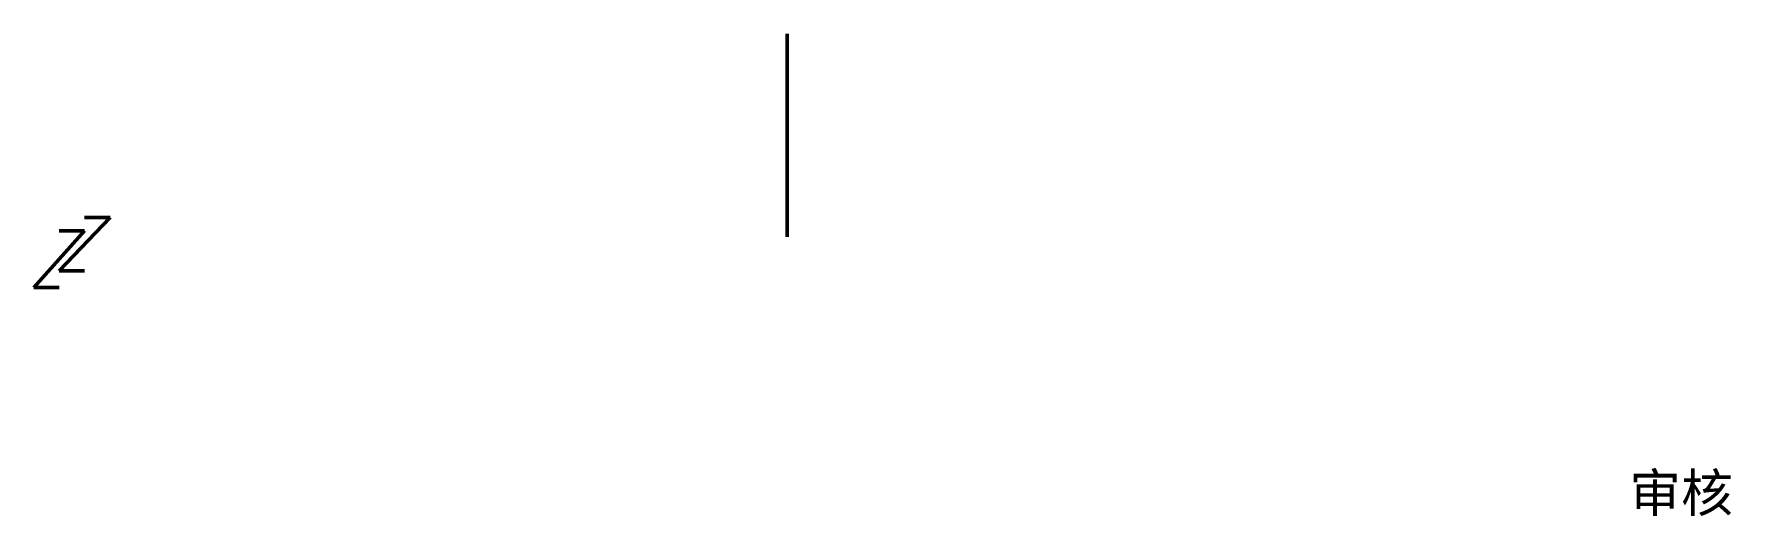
# Model space of a CAD drawing. Header units: millimetres. Extents: x -1950 to -231, y 2736 to 6518.
# Drawn here: x -959.4 to -825.6, y 5514.1 to 5552.1 of the extents above.
import ezdxf

# ---------------------------------------------------------------- set-up
doc = ezdxf.new("R2010")
doc.units = ezdxf.units.MM
doc.layers.add('粗实线', color=7, linetype='Continuous', lineweight=50)
doc.layers.add('细实线', color=7, linetype='Continuous', lineweight=25)
doc.styles.get("Standard").update_dxf_attribs({"font": ''})
doc.styles.get('Standard').set_extended_font_data('SimSun')

msp = doc.modelspace()

# ---------------------------------------------------------------- linework, layer by layer
at = {"layer": '粗实线', "lineweight": 50}
for p, q in [((-900.015, 5536.109), (-900.015, 5552.109)), ((-953.427, 5537.645), (-957.427, 5533.425)), ((-955.427, 5537.645), (-953.427, 5537.645)), ((-959.427, 5532.107), (-955.427, 5536.589)), ((-957.427, 5536.589), (-955.427, 5536.589)), ((-955.427, 5533.425), (-957.427, 5533.425)), ((-957.427, 5532.107), (-959.427, 5532.107))]:
    msp.add_line(p, q, dxfattribs=at)

# ---------------------------------------------------------------- texts
at = {"layer": '细实线', "insert": (-835.528, 5517.421), "char_height": 3, "attachment_point": 1}
msp.add_mtext_dynamic_manual_height_columns('\\pxqc;{\\fFangSong|b0|i0|c134|p49;审核}', width=12, gutter_width=12.5, heights=[0], dxfattribs=at)

doc.saveas('drawing.dxf')
